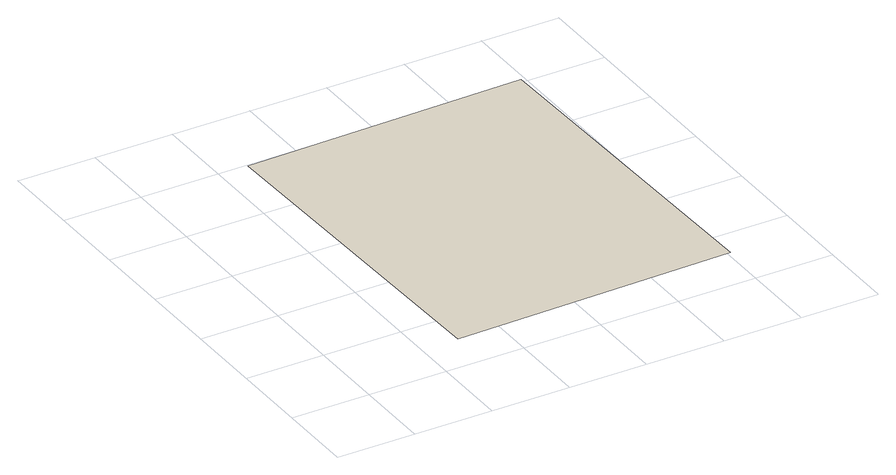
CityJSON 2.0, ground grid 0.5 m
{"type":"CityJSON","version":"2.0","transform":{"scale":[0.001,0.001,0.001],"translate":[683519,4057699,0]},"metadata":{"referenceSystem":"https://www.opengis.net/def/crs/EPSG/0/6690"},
"CityObjects":{
"building1":{"type":"Building","attributes":{"name":"16211-bldg-cw-dup","class":"3001","usage":"461","Height.highReference":"highestRoofEdge","Height.lowReference":"lowestGroundPoint","Height.status":"measured","measuredHeight":5,"BuildingIDAttribute.prefecture":16,"BuildingIDAttribute.city":16211},"geometry":[{"type":"MultiSurface","lod":"0","boundaries":[[[0,1,2,3]]]}]}
},
"vertices":[
[688,2491,0],[2476,2529,0],[2523,311,0],[735,272,0]
]}
